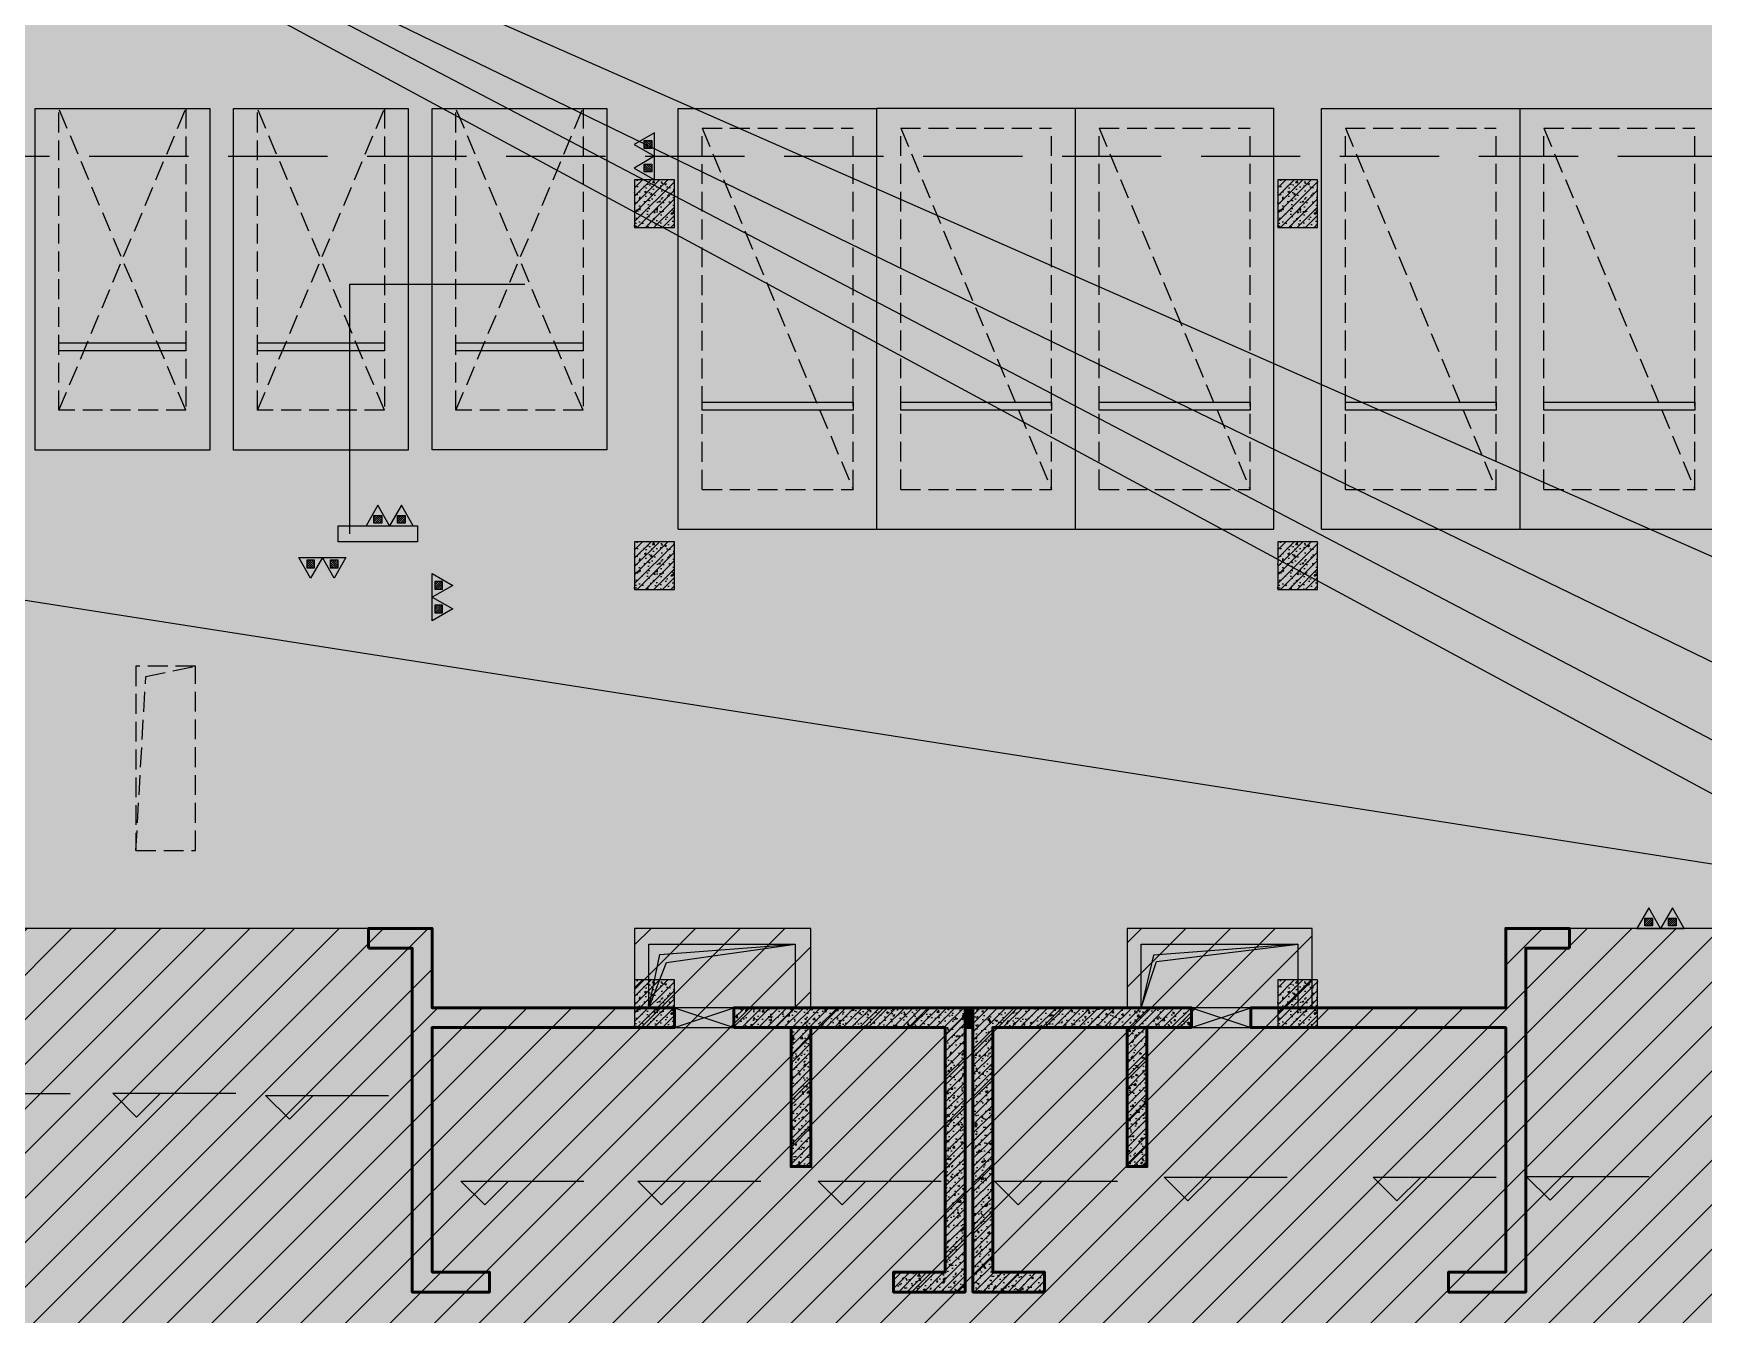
# Model space of a CAD drawing. Extents: x -1338203 to 1886333, y -530034 to 1031844.
# Drawn here: x 668685 to 689717, y 86561 to 102698 of the extents above; entities that cross this region are included whole.
import ezdxf

# ---------------------------------------------------------------- set-up
doc = ezdxf.new("R2010")
doc.units = 0
doc.header["$LTSCALE"] = 1000
doc.header["$MEASUREMENT"] = 0
for name, pattern in [('$2$DASH', [0.35, 0.25, -0.1]), ('A-001-平面B2$0$__DASH', [0.35, 0.25, -0.1]), ('DASH', [0.35, 0.25, -0.1])]:
    doc.linetypes.add(name, pattern=pattern)
for name, color, linetype in [('$0$0A-O-HOLE', 52, 'Continuous'), ('$0$DIM_SYMB', 3, 'Continuous'), ('0A-P-PKNG-LINE', 9, 'Continuous'), ('A-001-车位参照B1$0$A-001-车位参照B1$0$0A-P-PKNG-CAR(B)', 21, 'Continuous'), ('A-001-车库楼板开洞B1$0$0A-O-HOLE', 52, 'Continuous'), ('A-14-平面B1$0$0A-A-SYMB-ELEV', 150, 'Continuous'), ('A-14-平面B1$0$0A-O-HOLE', 52, 'Continuous'), ('p-a-regular', 5, 'Continuous'), ('S001地下一墙柱$0$S001地下一墙柱$0$0S-CC-LINE', 52, 'Continuous'), ('S001地下一墙柱$0$S001地下一墙柱$0$0S-CW-HATCH', 251, 'Continuous'), ('S001地下一墙柱$0$S001地下一墙柱$0$0S-CW-HATCH-UP', 251, 'Continuous'), ('S14柱墙B1_1$0$0S-CW-HATCH', 251, 'Continuous'), ('S14柱墙B1_1$0$0S-CW-HATCH-UP', 251, 'Continuous'), ('S14柱墙B1_1$0$0S-S-HOLE', 55, 'Continuous'), ('负一层消火栓$0$0P-ACC-FH', 7, 'Continuous'), ('负一层消火栓$0$0P-DIM-FH', 3, 'Continuous'), ('负一层消火栓$0$0P-EQUIP-FH', 7, 'Continuous')]:
    doc.layers.add(name, color=color, linetype=linetype)
for name, color, linetype, plot in [('A-14-平面B1$0$AAD-A-MODIFY_20230109', 201, 'Continuous', False), ('A-14-平面B1$0$AAD-A-MODIFY_20230111', 201, 'Continuous', False), ('AAD-A-PROOF', 30, 'Continuous', False)]:
    doc.layers.add(name, color=color, linetype=linetype, plot=plot)
doc.layers.add('p-a-mini', color=7, linetype='Continuous', true_color=0x0050ff)
doc.layers.add('p-a-regular-narrow', color=7, linetype='Continuous', true_color=0x9600ff)
doc.layers.add('p-h-walkable', color=7, linetype='Continuous', lineweight=70, true_color=0xf0f0f0)
doc.layers.add('S14柱墙B1_1$0$0S-CW-LINE', color=7, linetype='Continuous', lineweight=50)
pattern_1 = [(45, (126415.59, -296186.8), (-53.033009, 53.033009), []), (50, (126415.59, -296186.8), (215.178055, -18.82564), [22.5, -247.5]), (355, (126415.59, -296186.8), (-41.6254, 225.65764), [18, -198]), (100.4514, (126433.52, -296188.37), (173.552815, 206.83186), [19.12206, -210.342634]), (46.1842, (126415.6, -296126.8), (320.17231, -49.6557), [33.75, -371.25]), (96.6356, (126442.27, -296130.94), (280.39881, 292.23536), [28.68309, -315.5139]), (351.1842, (126415.6, -296126.8), (280.39858, 292.23558), [27, -297]), (21, (126445.59, -296141.8), (179.072116, -120.785667), [22.5, -247.5]), (326, (126445.59, -296141.8), (72.9946, 217.54501), [18, -198]), (71.4514, (126460.51, -296151.87), (252.06679, 96.75915), [19.12206, -210.342634]), (37.5, (126415.59, -296186.8), (3.647957, 99.868156), [0, -195.6, 0, -201, 0, -198.75]), (7.5, (126415.59, -296186.8), (78.920861, 118.323514), [0, -114.6, 0, -191.1, 0, -75.75]), (327.5, (126348.69, -296186.8), (160.146731, -6.7664615), [0, -75, 0, -234, 0, -310.5]), (317.5, (126318.69, -296186.8), (174.95585, 30.031495), [0, -97.5, 0, -155.4, 0, -220.5])]
pattern_2 = [(45, (77281.45, -408586.135), (-53.0330086, 53.0330086), []), (50, (77281.45, -408586.13), (215.178055, -18.82564), [22.5, -247.5]), (355, (77281.45, -408586.13), (-41.6254, 225.65764), [18, -198]), (100.4514, (77299.38, -408587.7), (173.552815, 206.83186), [19.12206, -210.342634]), (46.1842, (77281.45, -408526.13), (320.172315, -49.6557), [33.75, -371.25]), (96.6356, (77308.13, -408530.27), (280.39881, 292.23536), [28.68309, -315.5139]), (351.1842, (77281.45, -408526.13), (280.39858, 292.23558), [27, -297]), (21, (77311.45, -408541.13), (179.072116, -120.785667), [22.5, -247.5]), (326, (77311.45, -408541.13), (72.9946, 217.545014), [18, -198]), (71.4514, (77326.37, -408551.2), (252.06679, 96.75915), [19.12206, -210.342634]), (37.5, (77281.45, -408586.135), (3.6479566, 99.868156), [0, -195.6, 0, -201, 0, -198.75]), (7.5, (77281.45, -408586.13), (78.920861, 118.323514), [0, -114.6, 0, -191.1, 0, -75.75]), (327.5, (77214.55, -408586.135), (160.146731, -6.7664615), [0, -75, 0, -234, 0, -310.5]), (317.5, (77184.55, -408586.13), (174.95585, 30.031495), [0, -97.5, 0, -155.4, 0, -220.5])]

# ---------------------------------------------------------------- blocks, each defined once
blk = doc.blocks.new('A$C2C814229')
at = {"layer": '$0$0A-O-HOLE', "linetype": 'DASH'}
blk.add_lwpolyline([(-95639, -212161), (-96389, -212161), (-96389, -214482), (-95639, -214482)], close=True, dxfattribs=at)
blk.add_lwpolyline([(-96389, -214482), (-96265, -212290), (-95639, -212161)], dxfattribs=at)
blk = doc.blocks.new('负一层消火栓$0$$TwtSys$00000546')
h = blk.add_hatch()
h.set_pattern_fill('ANSI31', color=256, scale=200, style=0)
h.set_pattern_definition([(45, (-38543.802, -6670.83), (-17.67767, 17.67767), [])])
h.paths.add_polyline_path([(-65, 174), (65, 174), (65, 44), (-65, 44)])
for points in [[(0, 344), (-198, 0), (198, 0)], [(-65, 174), (65, 174), (65, 44), (-65, 44)]]:
    blk.add_lwpolyline(points, close=True)
blk = doc.blocks.new('负一层消火栓')
at = {"layer": '负一层消火栓$0$0P-ACC-FH'}
blk.add_lwpolyline([(-92844, -210393), (-92844, -210593), (-93844, -210593), (-93844, -210393)], close=True, dxfattribs=at)
at = {"layer": '负一层消火栓$0$0P-DIM-FH'}
for p, q in [((-93694, -210493), (-93694, -207348)), ((-93694, -207348), (-91492, -207348))]:
    blk.add_line(p, q, dxfattribs=at)
at = {"layer": '负一层消火栓$0$0P-EQUIP-FH'}
for p, xscale, yscale, zscale, rotation in [((-89859, -205590), 0.7500000000000011, 0.7500000000000011, 0.7500000000000011, 90), ((-89859, -205887), 0.7500000000000011, 0.7500000000000011, 0.7500000000000011, 90), ((-94190, -210793), -0.75, 0.75, 0.75, 180), ((-93893, -210793), -0.75, 0.75, 0.75, 180), ((-92658, -211143), -0.75, 0.75, 0.75, 270), ((-92658, -211440), -0.75, 0.75, 0.75, 270), ((-77340, -215464), 0.75, 0.75, 0.75, 6.904347416018479e-05), ((-77042, -215464), 0.75, 0.75, 0.75, 6.904347416018479e-05)]:
    blk.add_blockref('负一层消火栓$0$$TwtSys$00000546', p, dxfattribs=dict(at, xscale=xscale, yscale=yscale, zscale=zscale, rotation=rotation))
at = {"layer": '负一层消火栓$0$0P-EQUIP-FH', "xscale": 0.75, "yscale": 0.75, "zscale": 0.75}
for p in [(-93343, -210393, 800), (-93343, -210393, 800), (-93046, -210393, 800), (-93046, -210393, 800)]:
    blk.add_blockref('负一层消火栓$0$$TwtSys$00000546', p, dxfattribs=at)
blk = doc.blocks.new('剖面位置')
at = {"layer": '$0$DIM_SYMB', "linetype": '$2$DASH', "ltscale": 5}
blk.add_lwpolyline([(-151227, -205737), (127993, -205737)], dxfattribs=at)
blk.add_lwpolyline([(-151227, -205737), (127993, -205737)], dxfattribs=at)
blk = doc.blocks.new('A-001-车库楼板开洞B1')
at = {"layer": 'A-001-车库楼板开洞B1$0$0A-O-HOLE'}
for points in [[(-89929, -215663), (-88089, -215663), (-88089, -216463), (-89929, -216463)], [(-83729, -215663), (-81759, -215663), (-81759, -216463), (-83729, -216463)]]:
    blk.add_lwpolyline(points, close=True, dxfattribs=at)
for points in [[(-89929, -216463), (-89709, -215895), (-88089, -215663)], [(-83729, -216463), (-83539, -215882), (-81759, -215663)]]:
    blk.add_lwpolyline(points, dxfattribs=at)
blk = doc.blocks.new('A-001-车位参照B1$0$A-001-车位参照B1$0$A-001-车位参照B1$0$A$C43AE5A3B')
at = {"color": 241}
blk.add_lwpolyline([(2500, 0), (2500, 4300), (300, 4300), (300, 0)], close=True, dxfattribs=at)
at = {"color": 241, "linetype": 'DASH'}
for points in [[(2200, 0), (2200, 3800), (600, 3800), (600, 0), (2200, 0)], [(600, 3800), (2200, 0)], [(2200, 3800), (600, 0)]]:
    blk.add_lwpolyline(points, dxfattribs=at)
at = {"color": 241}
blk.add_lwpolyline([(2200, 3050), (600, 3050), (600, 2950), (2200, 2950), (2200, 3050)], dxfattribs=at)
at = {"layer": 'p-a-mini', "ltscale": 0.002, "const_width": 1000}
blk.add_lwpolyline([(1400, 0), (1400, 3800)], dxfattribs=at)
blk = doc.blocks.new('A-14-平面B1')
at = {"layer": 'A-14-平面B1$0$0A-A-SYMB-ELEV'}
for p, q in [((3481, 2409), (5030, 2409)), ((5869, 2113), (5569, 2413)), ((5569, 2413), (7118, 2413)), ((5869, 2113), (6169, 2413)), ((7792, 2086), (7492, 2386)), ((7492, 2386), (9041, 2386)), ((7792, 2086), (8092, 2386)), ((10252, 1008), (9952, 1308)), ((9952, 1308), (11501, 1308)), ((10252, 1008), (10552, 1308)), ((12480, 1008), (12180, 1308)), ((12180, 1308), (13730, 1308)), ((12480, 1008), (12780, 1308)), ((14751, 1008), (14451, 1308)), ((14451, 1308), (16000, 1308)), ((14751, 1008), (15051, 1308)), ((16971, 1008), (16671, 1308)), ((16671, 1308), (18220, 1308)), ((16971, 1008), (17271, 1308)), ((19107, 1057), (18807, 1357)), ((18807, 1357), (20357, 1357)), ((19107, 1057), (19407, 1357)), ((21738, 1057), (21438, 1357)), ((21438, 1357), (22988, 1357)), ((21738, 1057), (22038, 1357)), ((23667, 1066), (23367, 1366)), ((23367, 1366), (24916, 1366)), ((23667, 1066), (23967, 1366))]:
    blk.add_line(p, q, dxfattribs=at)
at = {"layer": 'A-14-平面B1$0$0A-O-HOLE'}
blk.add_lwpolyline([(12320, 3491), (12457, 4160), (14160, 4290)], dxfattribs=at)
at = {"layer": 'A-14-平面B1$0$0A-O-HOLE', "flags": 128}
blk.add_lwpolyline([(20490, 4290), (18672, 4153), (18520, 3490)], dxfattribs=at)
at = {"layer": 'A-14-平面B1$0$AAD-A-MODIFY_20230109', "color": 6}
for p, q in [((30260, 4472), (-4607, 22763)), ((35903, 4680), (-4965, 22681)), ((33383, 4118), (-4379, 22450)), ((36327, 450), (-4322, 22401))]:
    blk.add_line(p, q, dxfattribs=at)
at = {"layer": 'A-14-平面B1$0$AAD-A-MODIFY_20230111', "color": 4}
blk.add_line((33827, 4030), (-19882, 12423), dxfattribs=at)

msp = doc.modelspace()

# ---------------------------------------------------------------- hatches: boundary and pattern name
at = {"ltscale": 0.002}
h = msp.add_hatch(dxfattribs=at)
h.set_pattern_fill('ANSI31', color=8, scale=250)
h.set_pattern_definition([(45, (321361.53, 273455.2), (-280.633, 280.633), [])])
h.paths.add_polyline_path([(712866.6, 90425.6), (710876.6, 90425.6), (710876.6, 91425.6), (706406.6, 91425.6), (706406.6, 91425.6), (698376.6, 91425.6), (698376.6, 94995.6), (695256.6, 94995.6), (695256.6, 91425.6), (687226.6, 91425.6), (687226.6, 90425.6), (684786.6, 90425.6), (684786.6, 91425.6), (682456.6, 91425.6), (682456.6, 90425.6), (678476.6, 90425.6), (678476.6, 91425.6), (676256.6, 91425.6), (676256.6, 90425.6), (673706.6, 90425.6), (673706.6, 91425.6), (665676.6, 91425.6), (665676.6, 94995.6), (662556.6, 94995.6), (662556.6, 91425.6), (654526.6, 91425.6), (654526.6, 90425.6), (653916.6, 90425.6), (649906.6, 90425.6), (647816.6, 90425.6), (647816.6, 81645.6), (650701.6, 81645.6), (650701.6, 81045.6), (650951.6, 81045.6), (650951.6, 81645.6), (652281.6, 81645.6), (652281.6, 81045.6), (652531.6, 81045.6), (652531.6, 81645.6), (654356.6, 81645.6), (654356.6, 81045.6), (654776.6, 81045.6), (654776.6, 81645.6), (673456.6, 81645.6), (673456.6, 81045.6), (673876.6, 81045.6), (673876.6, 81645.6), (675701.6, 81645.6), (675701.6, 81045.6), (675951.6, 81045.6), (675951.6, 81645.6), (677281.6, 81645.6), (677281.6, 81045.6), (677531.6, 81045.6), (677531.6, 81645.6), (683401.6, 81645.6), (683401.6, 81045.6), (683651.6, 81045.6), (683651.6, 81645.6), (684981.6, 81645.6), (684981.6, 81045.6), (685231.6, 81045.6), (685231.6, 81645.6), (687056.6, 81645.6), (687056.6, 81045.6), (687476.6, 81045.6), (687476.6, 81645.6), (706156.6, 81645.6), (706156.6, 81045.6), (706576.6, 81045.6), (706576.6, 81645.6), (708401.6, 81645.6), (708401.6, 81045.6), (708651.6, 81045.6), (708651.6, 81645.6), (709981.6, 81645.6), (709981.6, 81045.6), (710231.6, 81045.6), (710231.6, 81645.6), (717486.6, 81645.6), (717486.6, 83725.6), (717486.6, 85725.6), (717486.6, 92995.6), (712866.6, 92995.6)])
at = {"layer": 'p-h-walkable', "ltscale": 0.002}
h = msp.add_hatch(color=256, dxfattribs=at)
h.dxf.hatch_style = 1
h.paths.add_polyline_path([(633826.6, 244460.7), (640276.6, 244575.6), (640576.6, 234544.8), (645576.7, 234544.6), (645576.7, 209278.9), (732355.9, 209029), (732355.1, 235229.9), (738506.7, 235229.9), (738506.6, 268838.9), (732734.3, 268838.9), (732734.3, 272898.9), (711963.1, 272898.9), (711963.1, 278984.7), (717256.7, 278984.7), (717256.7, 284049), (733571.6, 284135.6), (733996.6, 290449.1), (739216.6, 290449.1), (739766.6, 284299.1), (754626.6, 284299.1), (755296.6, 290449.1), (760516.6, 290449.1), (760816.6, 283049.1), (760816.3, 275879.2), (775122.6, 275879.2), (776006.6, 274138.9), (776006.6, 259429.1), (778716.6, 259429.1), (778716.6, 238849.1), (783416.6, 238849.1), (783416.6, 237229.1), (782066.6, 237229.1), (782066.6, 234429.1), (779546.6, 234429.1), (779546.6, 237129.1), (773916.6, 237129.1), (773916.6, 243229.1), (764306.6, 243225.6), (764306.6, 236639.1), (760766.6, 236639.1), (760766.6, 234429.1), (758246.6, 234429.1), (758246.6, 238649.1), (762116.6, 238649.1), (762116.6, 243225.6), (748656.6, 243225.6), (748756.3, 207529.1), (800106.6, 207528.9), (800206.7, 201639.7), (812908.2, 202239.1), (812576.6, 180449.3), (744206, 180449.3), (744206, 173439), (728556.7, 173439), (728556.6, 122289.1), (746356.6, 122289.1), (750916.6, 132325.6), (842896.6, 132325.6), (843211.6, 121345.6), (839116.6, 121345.6), (839116.6, 93449.1), (864906.6, 93449.1), (864906.6, 79694), (875856.6, 74929.1), (875856.6, 65749.1), (834560.6, 65749.1), (839142.9, 28436.3), (869465.5, 32160.2), (871163.4, 18334), (873704.3, 18646.1), (877328.9, 5540.2), (761876.2, -8638.5), (761133.2, 2082.3), (764950.9, 5291.5), (763253.1, 19116.3), (799242.7, 23536.1), (793807.6, 65749.1), (750756.6, 65749.1), (751556.6, 81645.6), (636016.6, 81645.6), (636016.6, 96345.6), (629416.6, 96345.6), (629416.6, 118203.2), (622306.6, 118203.2), (622286.6, 139083.2), (644406.6, 137003.2), (644406.6, 129968.2), (656656.6, 129968.2), (656406.6, 138083.2), (712156.6, 138083.2), (711856.6, 184449.1), (581811.6, 184349.1), (581826.6, 197199.1), (585876.6, 197449.1), (585976.6, 209279), (629226.6, 209578.9), (628926.8, 236145.4), (633826.6, 236145.6)])
at = {"layer": 'S001地下一墙柱$0$S001地下一墙柱$0$0S-CW-HATCH'}
h = msp.add_hatch(color=256, dxfattribs=at)
h.dxf.hatch_style = 1
h.paths.add_polyline_path([(676756.6, 100853.2), (676256.6, 100853.2), (676256.6, 100253.2), (676756.6, 100253.2)])
h = msp.add_hatch(color=256, dxfattribs=at)
h.dxf.hatch_style = 1
h.paths.add_polyline_path([(684856.6, 100853.2), (684356.6, 100853.2), (684356.6, 100253.2), (684856.6, 100253.2)])
h = msp.add_hatch(color=256, dxfattribs=at)
h.dxf.hatch_style = 1
h.paths.add_polyline_path([(676756.6, 96295.6), (676256.6, 96295.6), (676256.6, 95695.6), (676756.6, 95695.6)])
h = msp.add_hatch(color=256, dxfattribs=at)
h.dxf.hatch_style = 1
h.paths.add_polyline_path([(684856.6, 96295.6), (684356.6, 96295.6), (684356.6, 95695.6), (684856.6, 95695.6)])
h = msp.add_hatch(color=256, dxfattribs=at)
h.dxf.hatch_style = 1
h.paths.add_polyline_path([(676756.6, 90775.6), (676256.6, 90775.6), (676256.6, 90175.6), (676756.6, 90175.6)])
h = msp.add_hatch(color=256, dxfattribs=at)
h.dxf.hatch_style = 1
h.paths.add_polyline_path([(684856.6, 90775.6), (684356.6, 90775.6), (684356.6, 90175.6), (684856.6, 90175.6)])
at = {"layer": 'S001地下一墙柱$0$S001地下一墙柱$0$0S-CW-HATCH-UP'}
h = msp.add_hatch(dxfattribs=at)
h.set_pattern_fill('钢筋混凝土', color=256, scale=30)
h.set_pattern_definition([(45, (709067.34, 109804.91), (-53.03301, 53.03301), []), (50, (709067.34, 109804.91), (215.1781, -18.8256), [22.5, -247.5]), (355, (709067.34, 109804.9), (-41.6254, 225.6576), [18, -198]), (100.4514, (709085.27, 109803.34), (173.5528, 206.8319), [19.122, -210.3426]), (46.1842, (709067.34, 109864.9), (320.1723, -49.6557), [33.75, -371.25]), (96.6356, (709094.02, 109860.77), (280.3988, 292.2354), [28.683, -315.514]), (351.1842, (709067.34, 109864.9), (280.3986, 292.2356), [27, -297]), (21, (709097.34, 109849.91), (179.0721, -120.7857), [22.5, -247.5]), (326, (709097.34, 109849.9), (72.9946, 217.545), [18, -198]), (71.4514, (709112.26, 109839.84), (252.0668, 96.7591), [19.122, -210.3426]), (37.5, (709067.34, 109804.91), (3.64796, 99.86816), [0, -195.6, 0, -201, 0, -198.75]), (7.5, (709067.34, 109804.91), (78.92086, 118.3235), [0, -114.6, 0, -191.1, 0, -75.75]), (327.5, (709000.44, 109804.91), (160.14673, -6.76646), [0, -75, 0, -234, 0, -310.5]), (317.5, (708970.44, 109804.91), (174.95585, 30.0315), [0, -97.5, 0, -155.4, 0, -220.5])])
h.paths.add_polyline_path([(676756.6, 100853.2), (676256.6, 100853.2), (676256.6, 100253.2), (676756.6, 100253.2)])
h = msp.add_hatch(dxfattribs=at)
h.set_pattern_fill('钢筋混凝土', color=256, scale=30)
h.set_pattern_definition([(45, (717167.34, 109804.91), (-53.03301, 53.03301), []), (50, (717167.34, 109804.91), (215.1781, -18.8256), [22.5, -247.5]), (355, (717167.34, 109804.9), (-41.6254, 225.6576), [18, -198]), (100.4514, (717185.27, 109803.34), (173.5528, 206.8319), [19.122, -210.3426]), (46.1842, (717167.34, 109864.9), (320.1723, -49.6557), [33.75, -371.25]), (96.6356, (717194.02, 109860.77), (280.3988, 292.2354), [28.683, -315.514]), (351.1842, (717167.34, 109864.9), (280.3986, 292.2356), [27, -297]), (21, (717197.34, 109849.91), (179.0721, -120.7857), [22.5, -247.5]), (326, (717197.34, 109849.9), (72.9946, 217.545), [18, -198]), (71.4514, (717212.26, 109839.84), (252.0668, 96.7591), [19.122, -210.3426]), (37.5, (717167.34, 109804.91), (3.64796, 99.86816), [0, -195.6, 0, -201, 0, -198.75]), (7.5, (717167.34, 109804.91), (78.92086, 118.3235), [0, -114.6, 0, -191.1, 0, -75.75]), (327.5, (717100.44, 109804.91), (160.14673, -6.76646), [0, -75, 0, -234, 0, -310.5]), (317.5, (717070.44, 109804.91), (174.95585, 30.0315), [0, -97.5, 0, -155.4, 0, -220.5])])
h.paths.add_polyline_path([(684856.6, 100853.2), (684356.6, 100853.2), (684356.6, 100253.2), (684856.6, 100253.2)])
h = msp.add_hatch(dxfattribs=at)
h.set_pattern_fill('钢筋混凝土', color=256, scale=30)
h.set_pattern_definition([(45, (709067.34, 105247.31), (-53.03301, 53.03301), []), (50, (709067.34, 105247.31), (215.1781, -18.8256), [22.5, -247.5]), (355, (709067.34, 105247.31), (-41.6254, 225.6576), [18, -198]), (100.4514, (709085.27, 105245.74), (173.5528, 206.8319), [19.122, -210.3426]), (46.1842, (709067.34, 105307.31), (320.1723, -49.6557), [33.75, -371.25]), (96.6356, (709094.02, 105303.18), (280.3988, 292.2354), [28.683, -315.514]), (351.1842, (709067.34, 105307.3), (280.3986, 292.2356), [27, -297]), (21, (709097.34, 105292.31), (179.0721, -120.7857), [22.5, -247.5]), (326, (709097.34, 105292.31), (72.9946, 217.545), [18, -198]), (71.4514, (709112.26, 105282.25), (252.0668, 96.7591), [19.122, -210.3426]), (37.5, (709067.34, 105247.31), (3.64796, 99.86816), [0, -195.6, 0, -201, 0, -198.75]), (7.5, (709067.34, 105247.31), (78.92086, 118.3235), [0, -114.6, 0, -191.1, 0, -75.75]), (327.5, (709000.44, 105247.31), (160.14673, -6.76646), [0, -75, 0, -234, 0, -310.5]), (317.5, (708970.44, 105247.31), (174.95585, 30.0315), [0, -97.5, 0, -155.4, 0, -220.5])])
h.paths.add_polyline_path([(676756.6, 96295.6), (676256.6, 96295.6), (676256.6, 95695.6), (676756.6, 95695.6)])
h = msp.add_hatch(dxfattribs=at)
h.set_pattern_fill('钢筋混凝土', color=256, scale=30)
h.set_pattern_definition([(45, (717167.34, 105247.31), (-53.03301, 53.03301), []), (50, (717167.34, 105247.31), (215.1781, -18.8256), [22.5, -247.5]), (355, (717167.34, 105247.31), (-41.6254, 225.6576), [18, -198]), (100.4514, (717185.27, 105245.74), (173.5528, 206.8319), [19.122, -210.3426]), (46.1842, (717167.34, 105307.31), (320.1723, -49.6557), [33.75, -371.25]), (96.6356, (717194.02, 105303.18), (280.3988, 292.2354), [28.683, -315.514]), (351.1842, (717167.34, 105307.3), (280.3986, 292.2356), [27, -297]), (21, (717197.34, 105292.31), (179.0721, -120.7857), [22.5, -247.5]), (326, (717197.34, 105292.31), (72.9946, 217.545), [18, -198]), (71.4514, (717212.26, 105282.25), (252.0668, 96.7591), [19.122, -210.3426]), (37.5, (717167.34, 105247.31), (3.64796, 99.86816), [0, -195.6, 0, -201, 0, -198.75]), (7.5, (717167.34, 105247.31), (78.92086, 118.3235), [0, -114.6, 0, -191.1, 0, -75.75]), (327.5, (717100.44, 105247.31), (160.14673, -6.76646), [0, -75, 0, -234, 0, -310.5]), (317.5, (717070.44, 105247.31), (174.95585, 30.0315), [0, -97.5, 0, -155.4, 0, -220.5])])
h.paths.add_polyline_path([(684856.6, 96295.6), (684356.6, 96295.6), (684356.6, 95695.6), (684856.6, 95695.6)])
h = msp.add_hatch(dxfattribs=at)
h.set_pattern_fill('钢筋混凝土', color=256, scale=30)
h.set_pattern_definition([(45, (709067.325, 99727.31), (-53.03301, 53.03301), []), (50, (709067.33, 99727.31), (215.1781, -18.8256), [22.5, -247.5]), (355, (709067.33, 99727.31), (-41.6254, 225.6576), [18, -198]), (100.4514, (709085.26, 99725.74), (173.5528, 206.8319), [19.122, -210.3426]), (46.1842, (709067.33, 99787.31), (320.1723, -49.6557), [33.75, -371.25]), (96.6356, (709094, 99783.18), (280.3988, 292.2354), [28.683, -315.514]), (351.1842, (709067.33, 99787.3), (280.3986, 292.2356), [27, -297]), (21, (709097.33, 99772.31), (179.0721, -120.7857), [22.5, -247.5]), (326, (709097.33, 99772.31), (72.9946, 217.545), [18, -198]), (71.4514, (709112.25, 99762.25), (252.0668, 96.7591), [19.122, -210.3426]), (37.5, (709067.325, 99727.31), (3.64796, 99.86816), [0, -195.6, 0, -201, 0, -198.75]), (7.5, (709067.33, 99727.31), (78.92086, 118.3235), [0, -114.6, 0, -191.1, 0, -75.75]), (327.5, (709000.425, 99727.31), (160.14673, -6.76646), [0, -75, 0, -234, 0, -310.5]), (317.5, (708970.43, 99727.31), (174.95585, 30.0315), [0, -97.5, 0, -155.4, 0, -220.5])])
h.paths.add_polyline_path([(676756.6, 90775.6), (676256.6, 90775.6), (676256.6, 90175.6), (676756.6, 90175.6)])
h = msp.add_hatch(dxfattribs=at)
h.set_pattern_fill('钢筋混凝土', color=256, scale=30)
h.set_pattern_definition([(45, (717167.325, 99727.31), (-53.03301, 53.03301), []), (50, (717167.33, 99727.31), (215.1781, -18.8256), [22.5, -247.5]), (355, (717167.33, 99727.31), (-41.6254, 225.6576), [18, -198]), (100.4514, (717185.26, 99725.74), (173.5528, 206.8319), [19.122, -210.3426]), (46.1842, (717167.33, 99787.31), (320.1723, -49.6557), [33.75, -371.25]), (96.6356, (717194, 99783.18), (280.3988, 292.2354), [28.683, -315.514]), (351.1842, (717167.33, 99787.3), (280.3986, 292.2356), [27, -297]), (21, (717197.33, 99772.31), (179.0721, -120.7857), [22.5, -247.5]), (326, (717197.33, 99772.31), (72.9946, 217.545), [18, -198]), (71.4514, (717212.25, 99762.25), (252.0668, 96.7591), [19.122, -210.3426]), (37.5, (717167.325, 99727.31), (3.64796, 99.86816), [0, -195.6, 0, -201, 0, -198.75]), (7.5, (717167.33, 99727.31), (78.92086, 118.3235), [0, -114.6, 0, -191.1, 0, -75.75]), (327.5, (717100.425, 99727.31), (160.14673, -6.76646), [0, -75, 0, -234, 0, -310.5]), (317.5, (717070.43, 99727.31), (174.95585, 30.0315), [0, -97.5, 0, -155.4, 0, -220.5])])
h.paths.add_polyline_path([(684856.6, 90775.6), (684356.6, 90775.6), (684356.6, 90175.6), (684856.6, 90175.6)])
at = {"layer": 'S14柱墙B1_1$0$0S-CW-HATCH'}
h = msp.add_hatch(color=256, dxfattribs=at)
h.dxf.hatch_style = 1
h.paths.add_polyline_path([(672906.6, 91175.6), (673456.6, 91175.6), (673456.6, 90335.6), (673456.6, 86845.6), (674426.6, 86845.6), (674426.6, 87095.6), (673707, 87095.6), (673706.6, 90175.6), (676756.6, 90175.6), (676756.6, 90425.6), (673706.6, 90425.6), (673706.6, 91425.6), (672906.6, 91425.6)])
h = msp.add_hatch(color=256, dxfattribs=at)
h.dxf.hatch_style = 1
h.paths.add_polyline_path([(688026.6, 91175.6), (687476.6, 91175.6), (687476.6, 90335.6), (687476.6, 86845.6), (686506.6, 86845.6), (686506.6, 87095.6), (687226.2, 87095.6), (687226.6, 90175.6), (684016.6, 90175.6), (684016.6, 90425.6), (687226.6, 90425.6), (687226.6, 91425.6), (688026.6, 91425.6)])
h = msp.add_hatch(color=256, dxfattribs=at)
h.dxf.hatch_style = 1
h.paths.add_polyline_path([(677506.6, 90175.6), (680166.6, 90175.6), (680166.6, 87095.6), (679516.6, 87095.6), (679516.6, 86845.6), (680416.6, 86845.6), (680416.6, 90425.6), (677506.6, 90425.6)])
h = msp.add_hatch(color=256, dxfattribs=at)
h.dxf.hatch_style = 1
h.paths.add_polyline_path([(680416.6, 90175.6), (680516.6, 90175.6), (680516.6, 90425.6), (680416.6, 90425.6)])
h = msp.add_hatch(color=256, dxfattribs=at)
h.dxf.hatch_style = 1
h.paths.add_polyline_path([(683266.6, 90175.6), (680766.6, 90175.6), (680766.6, 87095.6), (681416.6, 87095.6), (681416.6, 86845.6), (680516.6, 86845.6), (680516.6, 90425.6), (683266.6, 90425.6)])
h = msp.add_hatch(color=256, dxfattribs=at)
h.dxf.hatch_style = 1
h.paths.add_polyline_path([(678226.6, 90175.6), (678476.6, 90175.6), (678476.6, 88425.6), (678226.6, 88425.6)])
h = msp.add_hatch(color=256, dxfattribs=at)
h.dxf.hatch_style = 1
h.paths.add_polyline_path([(682456.6, 90175.6), (682706.6, 90175.6), (682706.6, 88425.6), (682456.6, 88425.6)])
at = {"layer": 'S14柱墙B1_1$0$0S-CW-HATCH-UP'}
h = msp.add_hatch(dxfattribs=at)
h.set_pattern_fill('钢筋混凝土', color=256, scale=30)
h.set_pattern_definition(pattern_2)
h.paths.add_polyline_path([(672906.6, 91175.6), (673456.6, 91175.6), (673456.6, 90335.6), (673456.6, 86845.6), (674426.6, 86845.6), (674426.6, 87095.6), (673707, 87095.6), (673706.6, 90175.6), (676756.6, 90175.6), (676756.6, 90425.6), (673706.6, 90425.6), (673706.6, 91425.6), (672906.6, 91425.6)])
h = msp.add_hatch(dxfattribs=at)
h.set_pattern_fill('钢筋混凝土', color=256, scale=30)
h.set_pattern_definition(pattern_2)
h.paths.add_polyline_path([(688026.6, 91175.6), (687476.6, 91175.6), (687476.6, 90335.6), (687476.6, 86845.6), (686506.6, 86845.6), (686506.6, 87095.6), (687226.2, 87095.6), (687226.6, 90175.6), (684016.6, 90175.6), (684016.6, 90425.6), (687226.6, 90425.6), (687226.6, 91425.6), (688026.6, 91425.6)])
h = msp.add_hatch(dxfattribs=at)
h.set_pattern_fill('钢筋混凝土', color=256, scale=30)
h.set_pattern_definition(pattern_1)
h.paths.add_polyline_path([(677506.6, 90175.6), (680166.6, 90175.6), (680166.6, 87095.6), (679516.6, 87095.6), (679516.6, 86845.6), (680416.6, 86845.6), (680416.6, 90425.6), (677506.6, 90425.6)])
h = msp.add_hatch(dxfattribs=at)
h.set_pattern_fill('钢筋混凝土', color=256, scale=30)
h.set_pattern_definition([(45, (376080.71, -637037.766), (-53.0330086, 53.0330086), []), (50, (376080.71, -637037.77), (215.178055, -18.82564), [22.5, -247.5]), (355, (376080.7, -637037.77), (-41.6254, 225.65764), [18, -198]), (100.4514, (376098.64, -637039.33), (173.552815, 206.83186), [19.12206, -210.342634]), (46.1842, (376080.7, -636977.77), (320.172315, -49.6557), [33.75, -371.25]), (96.6356, (376107.4, -636981.9), (280.39881, 292.23536), [28.68309, -315.5139]), (351.1842, (376080.7, -636977.77), (280.39858, 292.23558), [27, -297]), (21, (376110.71, -636992.77), (179.072116, -120.785667), [22.5, -247.5]), (326, (376110.7, -636992.77), (72.9946, 217.545014), [18, -198]), (71.4514, (376125.63, -637002.83), (252.06679, 96.75915), [19.12206, -210.342634]), (37.5, (376080.71, -637037.766), (3.6479566, 99.868156), [0, -195.6, 0, -201, 0, -198.75]), (7.5, (376080.71, -637037.77), (78.920861, 118.323514), [0, -114.6, 0, -191.1, 0, -75.75]), (327.5, (376013.81, -637037.77), (160.146731, -6.7664615), [0, -75, 0, -234, 0, -310.5]), (317.5, (375983.81, -637037.77), (174.95585, 30.031495), [0, -97.5, 0, -155.4, 0, -220.5])])
h.paths.add_polyline_path([(680416.6, 90175.6), (680516.6, 90175.6), (680516.6, 90425.6), (680416.6, 90425.6)])
h = msp.add_hatch(dxfattribs=at)
h.set_pattern_fill('钢筋混凝土', color=256, scale=30)
h.set_pattern_definition(pattern_1)
h.paths.add_polyline_path([(683266.6, 90175.6), (680766.6, 90175.6), (680766.6, 87095.6), (681416.6, 87095.6), (681416.6, 86845.6), (680516.6, 86845.6), (680516.6, 90425.6), (683266.6, 90425.6)])
h = msp.add_hatch(dxfattribs=at)
h.set_pattern_fill('钢筋混凝土', color=256, scale=30)
h.set_pattern_definition([(45, (-1667062.3, -69328.24), (-53.0330086, 53.0330086), []), (50, (-1667062.3, -69328.24), (215.178055, -18.82564), [22.5, -247.5]), (355, (-1667062.3, -69328.24), (-41.6254, 225.65764), [18, -198]), (100.4514, (-1667044.37, -69329.8), (173.552815, 206.831863), [19.122057, -210.342634]), (46.1842, (-1667062.3, -69268.24), (320.172315, -49.655704), [33.75, -371.25]), (96.6356, (-1667035.62, -69272.38), (280.39881, 292.23536), [28.683086, -315.5139]), (351.1842, (-1667062.3, -69268.24), (280.398584, 292.23558), [27, -297]), (21, (-1667032.3, -69283.24), (179.072116, -120.785667), [22.5, -247.5]), (326, (-1667032.3, -69283.24), (72.9946, 217.545014), [18, -198]), (71.4514, (-1667017.38, -69293.3), (252.066789, 96.759149), [19.122057, -210.342634]), (37.5, (-1667062.3, -69328.24), (3.6479566, 99.8681561), [0, -195.6, 0, -201, 0, -198.75]), (7.5, (-1667062.3, -69328.24), (78.920861, 118.3235136), [0, -114.6, 0, -191.1, 0, -75.75]), (327.5, (-1667129.2, -69328.24), (160.1467309, -6.7664615), [0, -75, 0, -234, 0, -310.5]), (317.5, (-1667159.2, -69328.24), (174.955851, 30.031495), [0, -97.5, 0, -155.4, 0, -220.5])])
h.paths.add_polyline_path([(678226.6, 90175.6), (678476.6, 90175.6), (678476.6, 88425.6), (678226.6, 88425.6)])
h = msp.add_hatch(dxfattribs=at)
h.set_pattern_fill('钢筋混凝土', color=256, scale=30)
h.set_pattern_definition([(45, (-1662302.3, -69328.24), (-53.0330086, 53.0330086), []), (50, (-1662302.3, -69328.24), (215.178055, -18.82564), [22.5, -247.5]), (355, (-1662302.3, -69328.24), (-41.6254, 225.65764), [18, -198]), (100.4514, (-1662284.37, -69329.8), (173.552815, 206.831863), [19.122057, -210.342634]), (46.1842, (-1662302.3, -69268.24), (320.172315, -49.655704), [33.75, -371.25]), (96.6356, (-1662275.62, -69272.38), (280.39881, 292.23536), [28.683086, -315.5139]), (351.1842, (-1662302.3, -69268.24), (280.398584, 292.23558), [27, -297]), (21, (-1662272.3, -69283.24), (179.072116, -120.785667), [22.5, -247.5]), (326, (-1662272.3, -69283.24), (72.9946, 217.545014), [18, -198]), (71.4514, (-1662257.38, -69293.3), (252.066789, 96.759149), [19.122057, -210.342634]), (37.5, (-1662302.3, -69328.24), (3.6479566, 99.8681561), [0, -195.6, 0, -201, 0, -198.75]), (7.5, (-1662302.3, -69328.24), (78.920861, 118.3235136), [0, -114.6, 0, -191.1, 0, -75.75]), (327.5, (-1662369.2, -69328.24), (160.1467309, -6.7664615), [0, -75, 0, -234, 0, -310.5]), (317.5, (-1662399.2, -69328.24), (174.955851, 30.031495), [0, -97.5, 0, -155.4, 0, -220.5])])
h.paths.add_polyline_path([(682456.6, 90175.6), (682706.6, 90175.6), (682706.6, 88425.6), (682456.6, 88425.6)])

# ---------------------------------------------------------------- linework, layer by layer
for p, q in [((676806.5, 96453.1), (676806.5, 101753.1)), ((676806.5, 101753.1), (679306.5, 101753.1)), ((679306.5, 96454.6), (679306.5, 101754.6)), ((679306.5, 101754.6), (681806.5, 101754.6)), ((679306.5, 96453.1), (679306.5, 101753.1)), ((681806.5, 96454.6), (681806.5, 101754.6)), ((681806.5, 96454.6), (681806.5, 101754.6)), ((681806.5, 101754.6), (684306.5, 101754.6)), ((684306.5, 96454.6), (684306.5, 101754.6)), ((684906.5, 96454.2), (684906.5, 101754.2)), ((684906.5, 101754.2), (687406.5, 101754.2)), ((687406.5, 96454.2), (687406.5, 101754.2)), ((687406.5, 96454.2), (687406.5, 101754.2)), ((687406.5, 101754.2), (689906.5, 101754.2)), ((676806.5, 96453.1), (679306.5, 96453.1)), ((679306.5, 96454.6), (681806.5, 96454.6)), ((681806.5, 96454.6), (684306.5, 96454.6)), ((684906.5, 96454.2), (687406.5, 96454.2)), ((687406.5, 96454.2), (689906.5, 96454.2))]:
    msp.add_line(p, q)
at = {"linetype": 'A-001-平面B2$0$__DASH'}
for p, q in [((677106.5, 101503.1), (679006.5, 101503.1)), ((677106.5, 96953.1), (677106.5, 101503.1)), ((679006.5, 96953.1), (679006.5, 101503.1)), ((679606.5, 101504.6), (681506.5, 101504.6)), ((679606.5, 96954.6), (679606.5, 101504.6)), ((681506.5, 96954.6), (681506.5, 101504.6)), ((682106.5, 101504.6), (684006.5, 101504.6)), ((682106.5, 96954.6), (682106.5, 101504.6)), ((684006.5, 96954.6), (684006.5, 101504.6)), ((685206.5, 101504.2), (687106.5, 101504.2)), ((685206.5, 96954.2), (685206.5, 101504.2)), ((687106.5, 96954.2), (687106.5, 101504.2)), ((687706.5, 101504.2), (689606.5, 101504.2)), ((687706.5, 96954.2), (687706.5, 101504.2)), ((689606.5, 96954.2), (689606.5, 101504.2)), ((677106.5, 96953.1), (679006.5, 96953.1)), ((679606.5, 96954.6), (681506.5, 96954.6)), ((682106.5, 96954.6), (684006.5, 96954.6)), ((685206.5, 96954.2), (687106.5, 96954.2)), ((687706.5, 96954.2), (689606.5, 96954.2))]:
    msp.add_line(p, q, dxfattribs=at)
for points in [[(677106.5, 101503.1), (679006.5, 96953.1)], [(679606.5, 101504.6), (681506.5, 96954.6)], [(682106.5, 101504.6), (684006.5, 96954.6)], [(685206.5, 101504.2), (687106.5, 96954.2)], [(687706.5, 101504.2), (689606.5, 96954.2)]]:
    msp.add_lwpolyline(points, dxfattribs=at)
for points in [[(679006.5, 97953.1), (677106.5, 97953.1), (677106.5, 98053.1), (679006.5, 98053.1)], [(681506.5, 97954.6), (679606.5, 97954.6), (679606.5, 98054.6), (681506.5, 98054.6)], [(684006.5, 97954.6), (682106.5, 97954.6), (682106.5, 98054.6), (684006.5, 98054.6)], [(687106.5, 97954.2), (685206.5, 97954.2), (685206.5, 98054.2), (687106.5, 98054.2)], [(689606.5, 97954.2), (687706.5, 97954.2), (687706.5, 98054.2), (689606.5, 98054.2)]]:
    msp.add_lwpolyline(points, close=True)
at = {"color": 3, "flags": 128}
msp.add_lwpolyline([(706406.6, 91425.6), (698376.6, 91425.6), (698376.6, 94995.6), (695256.6, 94995.6), (695256.6, 91425.6), (687226.6, 91425.6), (687226.6, 90425.6), (684786.6, 90425.6), (684786.6, 91425.6), (682456.6, 91425.6), (682456.6, 90425.6), (678476.6, 90425.6), (678476.6, 91425.6), (676256.6, 91425.6), (676256.6, 90425.6), (673706.6, 90425.6), (673706.6, 91425.6), (665676.6, 91425.6)], dxfattribs=at)
at = {"flags": 128}
msp.add_lwpolyline([(680416.6, 90425.6), (680516.6, 90425.6)], dxfattribs=at)
at = {"layer": 'p-a-regular', "ltscale": 0.002, "const_width": 1000}
for points in [[(678056.5, 96953.1), (678056.5, 101503.1)], [(683056.5, 96954.6), (683056.5, 101504.6)], [(686156.5, 96954.2), (686156.5, 101504.2)]]:
    msp.add_lwpolyline(points, dxfattribs=at)
at = {"layer": 'p-a-regular-narrow', "ltscale": 0.002, "const_width": 1000}
for points in [[(680556.5, 96954.6), (680556.5, 101504.6)], [(688656.5, 96954.2), (688656.5, 101504.2)]]:
    msp.add_lwpolyline(points, dxfattribs=at)
at = {"layer": 'S001地下一墙柱$0$S001地下一墙柱$0$0S-CC-LINE'}
for points in [[(676756.6, 100853.2), (676256.6, 100853.2), (676256.6, 100253.2), (676756.6, 100253.2)], [(684856.6, 100853.2), (684356.6, 100853.2), (684356.6, 100253.2), (684856.6, 100253.2)], [(676756.6, 96295.6), (676256.6, 96295.6), (676256.6, 95695.6), (676756.6, 95695.6)], [(684856.6, 96295.6), (684356.6, 96295.6), (684356.6, 95695.6), (684856.6, 95695.6)], [(676756.6, 90775.6), (676256.6, 90775.6), (676256.6, 90175.6), (676756.6, 90175.6)], [(684856.6, 90775.6), (684356.6, 90775.6), (684356.6, 90175.6), (684856.6, 90175.6)]]:
    msp.add_lwpolyline(points, close=True, dxfattribs=at)
at = {"layer": 'S14柱墙B1_1$0$0S-CW-LINE'}
for points in [[(672906.6, 91175.6), (673456.6, 91175.6), (673456.6, 90335.6), (673456.6, 86845.6), (674426.6, 86845.6), (674426.6, 87095.6), (673707, 87095.6), (673706.6, 90175.6), (676756.6, 90175.6), (676756.6, 90425.6), (673706.6, 90425.6), (673706.6, 91425.6), (672906.6, 91425.6)], [(688026.6, 91175.6), (687476.6, 91175.6), (687476.6, 90335.6), (687476.6, 86845.6), (686506.6, 86845.6), (686506.6, 87095.6), (687226.2, 87095.6), (687226.6, 90175.6), (684016.6, 90175.6), (684016.6, 90425.6), (687226.6, 90425.6), (687226.6, 91425.6), (688026.6, 91425.6)], [(677506.6, 90175.6), (680166.6, 90175.6), (680166.6, 87095.6), (679516.6, 87095.6), (679516.6, 86845.6), (680416.6, 86845.6), (680416.6, 90425.6), (677506.6, 90425.6)], [(680416.6, 90175.6), (680516.6, 90175.6), (680516.6, 90425.6), (680416.6, 90425.6)], [(683266.6, 90175.6), (680766.6, 90175.6), (680766.6, 87095.6), (681416.6, 87095.6), (681416.6, 86845.6), (680516.6, 86845.6), (680516.6, 90425.6), (683266.6, 90425.6)], [(678226.6, 90175.6), (678476.6, 90175.6), (678476.6, 88425.6), (678226.6, 88425.6)], [(682456.6, 90175.6), (682706.6, 90175.6), (682706.6, 88425.6), (682456.6, 88425.6)]]:
    msp.add_lwpolyline(points, close=True, dxfattribs=at)
at = {"layer": 'S14柱墙B1_1$0$0S-S-HOLE'}
for points in [[(676756.6, 90175.6), (677506.6, 90175.6), (677506.6, 90425.6), (676756.6, 90425.6)], [(683266.6, 90175.6), (684016.6, 90175.6), (684016.6, 90425.6), (683266.6, 90425.6)]]:
    msp.add_lwpolyline(points, close=True, dxfattribs=at)
at = {"layer": 'S14柱墙B1_1$0$0S-S-HOLE', "flags": 128}
for points in [[(676756.6, 90175.6), (677506.6, 90425.6)], [(676756.6, 90425.6), (677506.6, 90175.6)], [(683266.6, 90175.6), (684016.6, 90425.6)], [(683266.6, 90425.6), (684016.6, 90175.6)]]:
    msp.add_lwpolyline(points, dxfattribs=at)

# ---------------------------------------------------------------- block references
at = {"ltscale": 0.002}
for name, p in [('负一层消火栓', (766365.4, 306889.1)), ('A-001-车库楼板开洞B1', (766365.4, 306889.1)), ('A-14-平面B1', (664116.6, 86935.6))]:
    msp.add_blockref(name, p, dxfattribs=at)
at = {"layer": '0A-P-PKNG-LINE', "ltscale": 0.002}
msp.add_blockref('A$C2C814229', (766365.4, 306889.1), dxfattribs=at)
at = {"layer": 'A-001-车位参照B1$0$A-001-车位参照B1$0$0A-P-PKNG-CAR(B)', "xscale": -1, "rotation": 180}
for p in [(668406.2, 101750.9), (670906.2, 101750.9), (673406.2, 101751.1)]:
    msp.add_blockref('A-001-车位参照B1$0$A-001-车位参照B1$0$A-001-车位参照B1$0$A$C43AE5A3B', p, dxfattribs=at)
at = {"layer": 'AAD-A-PROOF'}
msp.add_blockref('剖面位置', (766365.4, 306889.1), dxfattribs=at)

doc.saveas('drawing.dxf')
